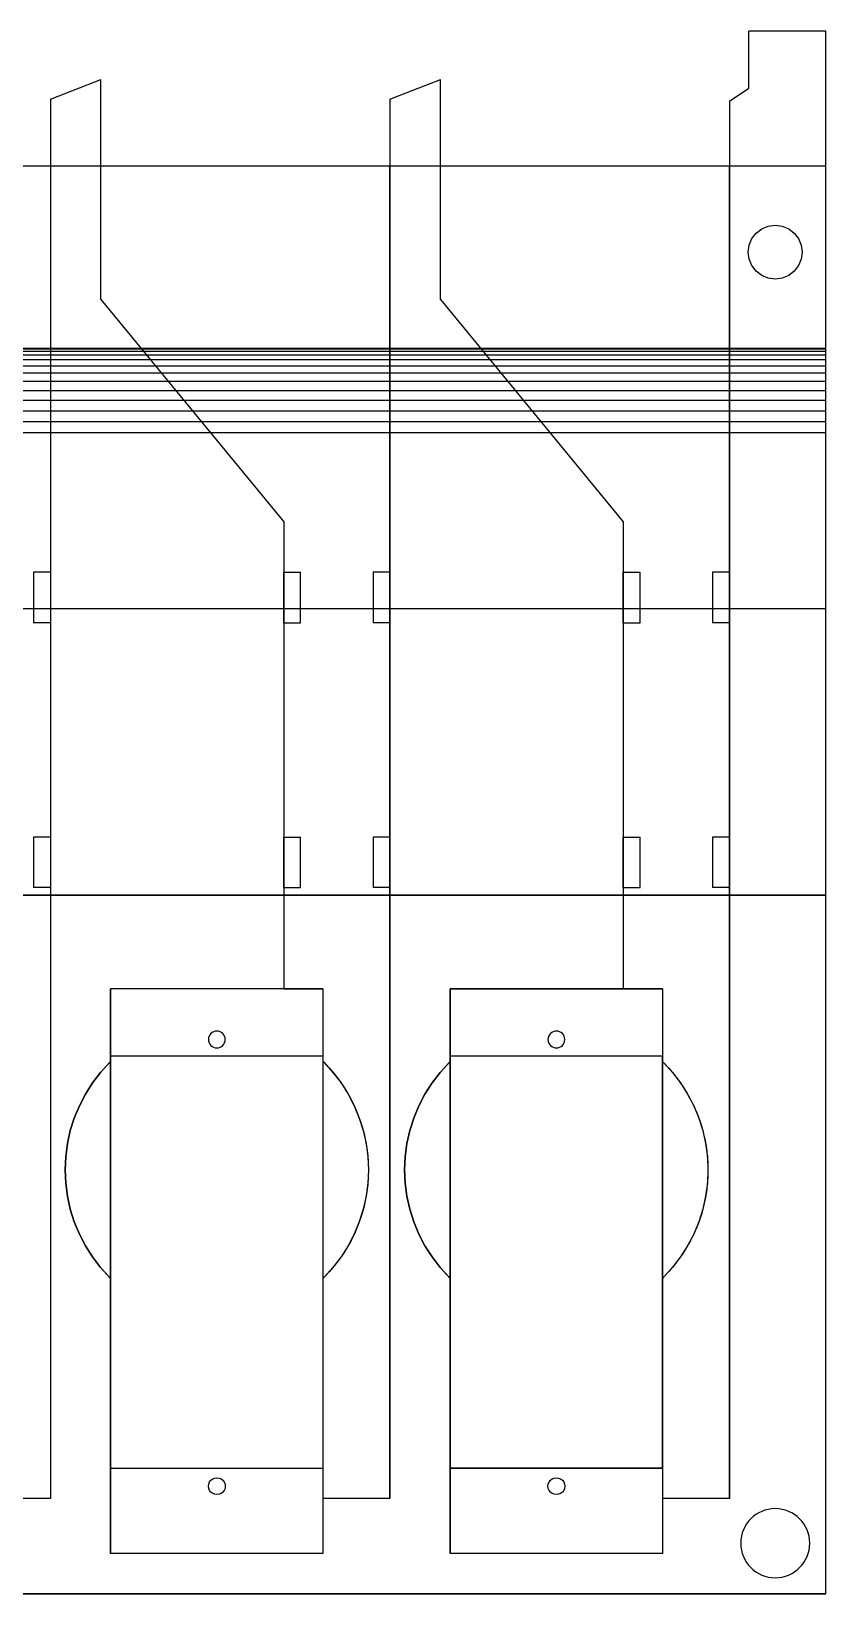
# Model space of a CAD drawing. Header units: millimetres. Extents: x -658 to 1307, y -81 to 472.
# Drawn here: x 1039.6 to 1086.8, y 118.3 to 211 of the extents above; entities that cross this region are included whole.
import ezdxf

# ---------------------------------------------------------------- set-up
doc = ezdxf.new("R2010")
doc.units = ezdxf.units.MM
doc.layers.get('0').update_dxf_attribs({"true_color": 0xffffff})

# ---------------------------------------------------------------- blocks, each defined once
blk = doc.blocks.new('Group_20')
for p, q in [((108.2, 92.706, 18.7), (103.64, 92.706, 18.7)), ((103.64, 92.706, 18.7), (103.64, 92.706, 23.501)), ((103.64, 89.338, 18.7), (103.64, 92.706, 18.7)), ((108.2, 92.706, 23.501), (103.64, 92.706, 23.501)), ((103.64, 89.338, 23.501), (103.64, 92.706, 23.501)), ((108.2, 92.706, 18.7), (108.2, 92.706, 23.501)), ((108.2, 84.703, 18.7), (108.2, 92.706, 18.7)), ((108.2, 0, 23.5), (108.2, 92.706, 23.501)), ((62.182, 88.686, 18.701), (65.182, 89.848, 18.701)), ((62.182, 88.686, 23.501), (65.182, 89.848, 23.501)), ((65.182, 89.848, 18.701), (65.182, 89.848, 23.501)), ((65.182, 84.703, 18.701), (65.182, 89.848, 18.701)), ((65.182, 76.795, 23.501), (65.182, 89.848, 23.501)), ((82.332, 88.686, 18.701), (85.332, 89.848, 18.701)), ((82.332, 88.686, 23.501), (85.332, 89.848, 23.501)), ((85.332, 84.703, 18.7), (85.332, 89.848, 18.701)), ((85.332, 89.848, 18.701), (85.332, 89.848, 23.501)), ((85.332, 76.795, 23.501), (85.332, 89.848, 23.501)), ((102.482, 88.563, 18.7), (103.64, 89.338, 18.7)), ((102.482, 88.563, 23.501), (103.64, 89.338, 23.501)), ((103.64, 89.338, 18.7), (103.64, 89.338, 23.501)), ((62.182, 88.686, 18.701), (62.182, 88.686, 23.501)), ((62.182, 88.686, 18.701), (62.182, 84.703, 18.701)), ((62.182, 88.686, 23.501), (62.182, 60.609, 23.501)), ((82.332, 88.686, 18.701), (82.332, 88.686, 23.501)), ((82.332, 88.686, 18.701), (82.332, 84.703, 18.7)), ((82.332, 88.686, 23.501), (82.332, 60.609, 23.501)), ((102.482, 88.563, 18.7), (102.482, 88.563, 23.501)), ((102.482, 88.563, 18.7), (102.482, 84.703, 18.7)), ((102.482, 88.563, 23.501), (102.482, 60.609, 23.501)), ((108.2, 84.703, 14.2), (15, 84.703, 14.2)), ((62.182, 84.703, 18.701), (45.032, 84.703, 18.701)), ((62.182, 84.703, 18.701), (62.182, 5.643, 18.7)), ((65.182, 84.703, 18.701), (62.182, 84.703, 18.701)), ((82.332, 84.703, 18.7), (65.182, 84.703, 18.701)), ((65.182, 76.795, 18.701), (65.182, 84.703, 18.701)), ((82.332, 5.643, 18.7), (82.332, 84.703, 18.7)), ((85.332, 84.703, 18.7), (82.332, 84.703, 18.7)), ((102.482, 84.703, 18.7), (85.332, 84.703, 18.7)), ((85.332, 76.795, 18.7), (85.332, 84.703, 18.7)), ((102.482, 5.643, 18.7), (102.482, 84.703, 18.7)), ((108.2, 84.703, 18.7), (102.482, 84.703, 18.7)), ((108.2, 73.878, 14.2), (108.2, 84.703, 14.2)), ((108.2, 84.703, 14.2), (108.2, 84.703, 18.7)), ((104.069, 80.731, 23.498), (104.069, 80.731, 14.2)), ((104.4, 80.985, 23.498), (104.4, 80.985, 14.2)), ((104.786, 81.145, 23.498), (104.786, 81.145, 14.2)), ((105.2, 81.2, 23.498), (105.2, 81.2, 14.2)), ((105.614, 81.145, 23.498), (105.614, 81.145, 14.2)), ((106, 80.985, 23.498), (106, 80.985, 14.2)), ((106.331, 80.731, 23.498), (106.331, 80.731, 14.2)), ((103.655, 80.014, 23.498), (103.655, 80.014, 14.2)), ((103.814, 80.4, 23.498), (103.814, 80.4, 14.2)), ((106.586, 80.4, 23.498), (106.586, 80.4, 14.2)), ((106.746, 80.014, 23.498), (106.746, 80.014, 14.2)), ((103.6, 79.6, 23.498), (103.6, 79.6, 14.2)), ((103.655, 79.186, 23.498), (103.655, 79.186, 14.2)), ((106.746, 79.186, 23.498), (106.746, 79.186, 14.2)), ((106.8, 79.6, 23.498), (106.8, 79.6, 14.2)), ((103.814, 78.8, 23.498), (103.814, 78.8, 14.2)), ((104.069, 78.468, 23.498), (104.069, 78.468, 14.2)), ((104.4, 78.214, 23.498), (104.4, 78.214, 14.2)), ((104.786, 78.054, 23.498), (104.786, 78.054, 14.2)), ((105.2, 78, 23.498), (105.2, 78, 14.2)), ((105.614, 78.054, 23.498), (105.614, 78.054, 14.2)), ((106, 78.214, 23.498), (106, 78.214, 14.2)), ((106.331, 78.468, 23.498), (106.331, 78.468, 14.2)), ((106.586, 78.8, 23.498), (106.586, 78.8, 14.2)), ((65.182, 76.795, 18.701), (76.031, 63.606, 18.7)), ((65.182, 76.795, 18.701), (65.182, 76.795, 23.501)), ((65.182, 76.795, 23.501), (76.031, 63.606, 23.5)), ((85.332, 76.795, 18.7), (96.181, 63.606, 18.7)), ((85.332, 76.795, 18.7), (85.332, 76.795, 23.501)), ((85.332, 76.795, 23.501), (96.181, 63.606, 23.5)), ((11, 73.878, 14.2), (108.2, 73.878, 14.2)), ((108.2, 73.877, 11.002), (11, 73.877, 11.002)), ((108.2, 73.834, 10.349), (11, 73.834, 10.349)), ((108.2, 73.707, 9.708), (11, 73.707, 9.708)), ((108.2, 73.497, 9.088), (11, 73.497, 9.088)), ((108.2, 73.877, 11.002), (108.2, 73.878, 14.2)), ((108.2, 73.207, 8.502), (11, 73.207, 8.502)), ((108.2, 72.844, 7.958), (11, 72.844, 7.958)), ((108.2, 72.413, 7.466), (11, 72.413, 7.466)), ((108.2, 71.921, 7.035), (11, 71.921, 7.035)), ((108.2, 71.377, 6.671), (11, 71.377, 6.671)), ((108.2, 70.791, 6.382), (11, 70.791, 6.382)), ((108.2, 70.172, 6.172), (11, 70.172, 6.172)), ((108.2, 69.53, 6.044), (11, 69.53, 6.044)), ((108.2, 68.877, 6.001), (11, 68.877, 6.001)), ((108.2, 58.45, 6), (108.2, 68.877, 6.001)), ((76.031, 63.606, 18.7), (76.031, 35.897, 18.7)), ((76.031, 63.606, 18.7), (76.031, 63.606, 23.5)), ((76.031, 63.606, 23.5), (76.031, 60.609, 23.501)), ((96.181, 63.606, 18.7), (96.181, 35.897, 18.7)), ((96.181, 63.606, 18.7), (96.181, 63.606, 23.5)), ((96.181, 63.606, 23.5), (96.182, 60.609, 23.501)), ((61.182, 60.609, 22.501), (61.182, 57.609, 22.501)), ((62.182, 60.609, 22.001), (61.182, 60.609, 22.501)), ((62.182, 60.609, 23.501), (61.182, 60.609, 23.501)), ((61.182, 60.609, 23.501), (61.182, 57.609, 23.501)), ((61.182, 60.609, 22.501), (61.182, 60.609, 23.501)), ((62.182, 60.609, 22.001), (62.182, 57.609, 22.001)), ((62.182, 60.609, 22.001), (62.182, 60.609, 23.501)), ((76.031, 60.609, 22.001), (76.031, 60.609, 23.501)), ((76.031, 60.609, 22.001), (77.031, 60.609, 22.501)), ((76.031, 57.609, 22.001), (76.031, 60.609, 22.001)), ((76.031, 60.609, 23.501), (77.031, 60.609, 23.501)), ((77.031, 57.609, 22.501), (77.031, 60.609, 22.501)), ((77.031, 60.609, 22.501), (77.031, 60.609, 23.501)), ((77.031, 57.609, 23.501), (77.031, 60.609, 23.501)), ((81.332, 60.609, 22.5), (81.332, 60.609, 23.5)), ((81.332, 60.609, 22.5), (81.332, 57.609, 22.5)), ((81.332, 60.609, 23.5), (81.332, 57.609, 23.5)), ((82.332, 60.609, 22.001), (81.332, 60.609, 22.5)), ((82.332, 60.609, 23.501), (81.332, 60.609, 23.5)), ((82.332, 60.609, 22.001), (82.332, 60.609, 23.501)), ((82.332, 60.609, 22.001), (82.332, 57.609, 22.001)), ((96.182, 60.609, 22.001), (96.182, 60.609, 23.501)), ((96.182, 60.609, 22.001), (97.182, 60.609, 22.501)), ((96.182, 57.609, 22.001), (96.182, 60.609, 22.001)), ((96.182, 60.609, 23.501), (97.182, 60.609, 23.501)), ((97.182, 57.609, 22.501), (97.182, 60.609, 22.501)), ((97.182, 60.609, 22.501), (97.182, 60.609, 23.501)), ((97.182, 57.609, 23.501), (97.182, 60.609, 23.501)), ((101.482, 60.609, 22.501), (101.482, 57.609, 22.501)), ((102.482, 60.609, 22.001), (101.482, 60.609, 22.501)), ((102.482, 60.609, 23.501), (101.482, 60.609, 23.501)), ((101.482, 60.609, 23.501), (101.482, 57.609, 23.501)), ((101.482, 60.609, 22.501), (101.482, 60.609, 23.501)), ((102.482, 60.609, 22.001), (102.482, 57.609, 22.001)), ((102.482, 60.609, 22.001), (102.482, 60.609, 23.501)), ((11, 58.45, 6), (108.2, 58.45, 6)), ((11, 58.449, 11), (108.2, 58.449, 11)), ((108.2, 58.45, 6), (108.2, 58.449, 11)), ((108.2, 41.45, 10.999), (108.2, 58.449, 11)), ((62.182, 57.609, 22.001), (61.182, 57.609, 22.501)), ((62.182, 57.609, 23.501), (61.182, 57.609, 23.501)), ((61.182, 57.609, 22.501), (61.182, 57.609, 23.501)), ((62.182, 57.609, 22.001), (62.182, 57.609, 23.501)), ((62.182, 57.609, 23.501), (62.182, 44.897, 23.501)), ((76.031, 57.609, 22.001), (76.031, 57.609, 23.501)), ((76.031, 57.609, 22.001), (77.031, 57.609, 22.501)), ((76.031, 57.609, 23.501), (76.031, 44.897, 23.501)), ((76.031, 57.609, 23.501), (77.031, 57.609, 23.501)), ((77.031, 57.609, 22.501), (77.031, 57.609, 23.501)), ((81.332, 57.609, 22.5), (81.332, 57.609, 23.5)), ((82.332, 57.609, 23.501), (81.332, 57.609, 23.5)), ((82.332, 57.609, 22.001), (81.332, 57.609, 22.5)), ((82.332, 57.609, 22.001), (82.332, 57.609, 23.501)), ((82.332, 57.609, 23.501), (82.332, 45.783, 23.501)), ((96.182, 57.609, 22.001), (96.182, 57.609, 23.501)), ((96.182, 57.609, 22.001), (97.182, 57.609, 22.501)), ((96.182, 57.609, 23.501), (96.182, 44.897, 23.501)), ((96.182, 57.609, 23.501), (97.182, 57.609, 23.501)), ((97.182, 57.609, 22.501), (97.182, 57.609, 23.501)), ((102.482, 57.609, 22.001), (101.482, 57.609, 22.501)), ((102.482, 57.609, 23.501), (101.482, 57.609, 23.501)), ((101.482, 57.609, 22.501), (101.482, 57.609, 23.501)), ((102.482, 57.609, 22.001), (102.482, 57.609, 23.501)), ((102.482, 57.609, 23.501), (102.482, 44.897, 23.501)), ((82.332, 45.783, 23.501), (82.332, 44.897, 23.501)), ((61.182, 44.897, 22.501), (61.182, 41.897, 22.501)), ((62.182, 44.897, 22.001), (61.182, 44.897, 22.501)), ((62.182, 44.897, 23.501), (61.182, 44.897, 23.501)), ((61.182, 44.897, 23.501), (61.182, 41.897, 23.501)), ((61.182, 44.897, 22.501), (61.182, 44.897, 23.501)), ((62.182, 44.897, 22.001), (62.182, 41.897, 22.001)), ((62.182, 44.897, 22.001), (62.182, 44.897, 23.501)), ((76.031, 41.897, 22.001), (76.031, 44.897, 22.001)), ((76.031, 44.897, 22.001), (77.031, 44.897, 22.501)), ((76.031, 44.897, 22.001), (76.031, 44.897, 23.501)), ((76.031, 44.897, 23.501), (77.031, 44.897, 23.501)), ((77.031, 41.897, 22.501), (77.031, 44.897, 22.501)), ((77.031, 44.897, 22.501), (77.031, 44.897, 23.501)), ((77.031, 41.897, 23.501), (77.031, 44.897, 23.501)), ((82.332, 44.897, 23.501), (81.332, 44.897, 23.501)), ((82.332, 44.897, 22.001), (81.332, 44.897, 22.501)), ((81.332, 44.897, 22.501), (81.332, 41.897, 22.501)), ((81.332, 44.897, 22.501), (81.332, 44.897, 23.501)), ((81.332, 44.897, 23.501), (81.332, 41.897, 23.501)), ((82.332, 44.897, 22.001), (82.332, 41.897, 22.001)), ((82.332, 44.897, 22.001), (82.332, 44.897, 23.501)), ((96.182, 44.897, 22.001), (96.182, 44.897, 23.501)), ((96.182, 44.897, 22.001), (97.182, 44.897, 22.5)), ((96.182, 41.897, 22.001), (96.182, 44.897, 22.001)), ((96.182, 44.897, 23.501), (97.182, 44.897, 23.5)), ((97.182, 41.897, 22.5), (97.182, 44.897, 22.5)), ((97.182, 44.897, 22.5), (97.182, 44.897, 23.5)), ((97.182, 41.897, 23.5), (97.182, 44.897, 23.5)), ((101.482, 44.897, 22.501), (101.482, 41.897, 22.501)), ((102.482, 44.897, 22.001), (101.482, 44.897, 22.501)), ((102.482, 44.897, 23.501), (101.482, 44.897, 23.501)), ((101.482, 44.897, 23.501), (101.482, 41.897, 23.501)), ((101.482, 44.897, 22.501), (101.482, 44.897, 23.501)), ((102.482, 44.897, 22.001), (102.482, 44.897, 23.501)), ((102.482, 44.897, 22.001), (102.482, 41.897, 22.001)), ((62.182, 41.897, 22.001), (61.182, 41.897, 22.501)), ((62.182, 41.897, 23.501), (61.182, 41.897, 23.501)), ((61.182, 41.897, 22.501), (61.182, 41.897, 23.501)), ((62.182, 41.897, 22.001), (62.182, 41.897, 23.501)), ((62.182, 41.897, 23.501), (62.182, 5.643, 23.501)), ((76.031, 41.897, 22.001), (77.031, 41.897, 22.501)), ((76.031, 41.897, 22.001), (76.031, 41.897, 23.501)), ((76.031, 41.897, 23.501), (76.032, 35.897, 23.501)), ((76.031, 41.897, 23.501), (77.031, 41.897, 23.501)), ((77.031, 41.897, 22.501), (77.031, 41.897, 23.501)), ((82.332, 41.897, 22.001), (81.332, 41.897, 22.501)), ((82.332, 41.897, 23.501), (81.332, 41.897, 23.501)), ((81.332, 41.897, 22.501), (81.332, 41.897, 23.501)), ((82.332, 41.897, 22.001), (82.332, 41.897, 23.501)), ((82.332, 41.897, 23.501), (82.332, 5.643, 23.501)), ((96.182, 41.897, 22.001), (97.182, 41.897, 22.5)), ((96.182, 41.897, 22.001), (96.182, 41.897, 23.501)), ((96.182, 41.897, 23.501), (96.182, 35.897, 23.501)), ((96.182, 41.897, 23.501), (97.182, 41.897, 23.5)), ((97.182, 41.897, 22.5), (97.182, 41.897, 23.5)), ((102.482, 41.897, 22.001), (101.482, 41.897, 22.501)), ((102.482, 41.897, 23.501), (101.482, 41.897, 23.501)), ((101.482, 41.897, 22.501), (101.482, 41.897, 23.501)), ((102.482, 41.897, 22.001), (102.482, 41.897, 23.501)), ((102.482, 41.897, 23.501), (102.482, 5.643, 23.501)), ((11, 41.45, 0), (108.2, 41.45, -0.001)), ((108.2, 41.45, 10.999), (11, 41.45, 11)), ((108.2, 0, 0), (108.2, 41.45, -0.001)), ((108.2, 41.45, -0.001), (108.2, 41.45, 10.999)), ((65.757, 35.897, 6.4), (65.757, 35.897, 23.501)), ((78.357, 35.897, 6.4), (65.757, 35.897, 6.4)), ((65.757, 35.897, 6.4), (65.757, 31.897, 6.4)), ((65.757, 31.581, 23.501), (65.757, 35.897, 23.501)), ((76.032, 35.897, 23.501), (65.757, 35.897, 23.501)), ((76.031, 35.897, 18.7), (78.357, 35.897, 18.7)), ((76.031, 35.897, 18.7), (76.032, 35.897, 23.501)), ((78.357, 35.897, 18.7), (78.357, 31.581, 18.7)), ((78.357, 35.897, 6.4), (78.357, 35.897, 18.7)), ((78.357, 35.897, 6.4), (78.357, 31.897, 6.4)), ((85.907, 35.897, 6.4), (85.907, 35.897, 23.501)), ((98.507, 35.897, 6.4), (85.907, 35.897, 6.4)), ((85.907, 35.897, 6.4), (85.907, 31.897, 6.4)), ((85.907, 31.581, 23.501), (85.907, 35.897, 23.501)), ((85.907, 35.897, 23.501), (96.182, 35.897, 23.501)), ((96.181, 35.897, 18.7), (96.182, 35.897, 23.501)), ((96.181, 35.897, 18.7), (98.507, 35.897, 18.7)), ((98.507, 35.897, 6.4), (98.507, 35.897, 18.7)), ((98.507, 35.897, 18.7), (98.507, 31.581, 18.7)), ((98.507, 35.897, 6.4), (98.507, 31.897, 6.4)), ((72.062, 33.382, 6.4), (72.062, 33.382, 2.4)), ((92.212, 33.382, 6.4), (92.212, 33.382, 2.4)), ((71.562, 32.882, 6.4), (71.562, 32.882, 2.4)), ((71.579, 33.012, 6.4), (71.579, 33.012, 2.4)), ((71.579, 32.753, 6.4), (71.579, 32.753, 2.4)), ((71.629, 33.132, 6.4), (71.629, 33.132, 2.4)), ((71.629, 32.632, 6.4), (71.629, 32.632, 2.4)), ((71.708, 33.236, 6.4), (71.708, 33.236, 2.4)), ((71.708, 32.529, 6.4), (71.708, 32.529, 2.4)), ((71.812, 33.315, 6.4), (71.812, 33.315, 2.4)), ((71.812, 32.449, 6.4), (71.812, 32.449, 2.4)), ((71.933, 33.365, 6.4), (71.933, 33.365, 2.4)), ((72.191, 33.365, 6.4), (72.191, 33.365, 2.4)), ((72.312, 33.315, 6.4), (72.312, 33.315, 2.4)), ((72.312, 32.449, 6.4), (72.312, 32.449, 2.4)), ((72.416, 33.236, 6.4), (72.416, 33.236, 2.4)), ((72.416, 32.529, 6.4), (72.416, 32.529, 2.4)), ((72.495, 33.132, 6.4), (72.495, 33.132, 2.4)), ((72.495, 32.632, 6.4), (72.495, 32.632, 2.4)), ((72.545, 33.012, 6.4), (72.545, 33.012, 2.4)), ((72.545, 32.753, 6.4), (72.545, 32.753, 2.4)), ((72.562, 32.882, 6.4), (72.562, 32.882, 2.4)), ((91.712, 32.882, 6.4), (91.712, 32.882, 2.4)), ((91.729, 33.012, 6.4), (91.729, 33.012, 2.4)), ((91.729, 32.753, 6.4), (91.729, 32.753, 2.4)), ((91.779, 33.132, 6.4), (91.779, 33.132, 2.4)), ((91.779, 32.632, 6.4), (91.779, 32.632, 2.4)), ((91.858, 33.236, 6.4), (91.858, 33.236, 2.4)), ((91.858, 32.529, 6.4), (91.858, 32.529, 2.4)), ((91.962, 33.315, 6.4), (91.962, 33.315, 2.4)), ((91.962, 32.449, 6.4), (91.962, 32.449, 2.4)), ((92.083, 33.365, 6.4), (92.083, 33.365, 2.4)), ((92.341, 33.365, 6.4), (92.341, 33.365, 2.4)), ((92.462, 33.315, 6.4), (92.462, 33.315, 2.4)), ((92.462, 32.449, 6.4), (92.462, 32.449, 2.4)), ((92.566, 33.236, 6.4), (92.566, 33.236, 2.4)), ((92.566, 32.529, 6.4), (92.566, 32.529, 2.4)), ((92.645, 33.132, 6.4), (92.645, 33.132, 2.4)), ((92.645, 32.632, 6.4), (92.645, 32.632, 2.4)), ((92.695, 33.012, 6.4), (92.695, 33.012, 2.4)), ((92.695, 32.753, 6.4), (92.695, 32.753, 2.4)), ((92.712, 32.882, 6.4), (92.712, 32.882, 2.4)), ((65.163, 30.932, 23.501), (65.757, 31.581, 23.501)), ((65.693, 31.511, 14.2), (65.757, 31.581, 14.2)), ((78.357, 31.897, 0), (65.757, 31.897, 0)), ((65.757, 31.897, 0), (65.757, 7.449, 0.001)), ((65.757, 31.897, 6.4), (65.757, 31.897, 0)), ((78.357, 31.897, 6.4), (65.757, 31.897, 6.4)), ((65.757, 18.713, 14.2), (65.757, 31.581, 14.2)), ((65.757, 31.581, 23.501), (65.757, 31.581, 14.2)), ((71.933, 32.399, 6.4), (71.933, 32.399, 2.4)), ((72.062, 32.382, 6.4), (72.062, 32.382, 2.4)), ((72.191, 32.399, 6.4), (72.191, 32.399, 2.4)), ((78.357, 31.897, 0), (78.357, 7.449, 0.001)), ((78.357, 31.897, 6.4), (78.357, 31.897, 0)), ((78.357, 31.581, 18.7), (78.421, 31.511, 18.701)), ((78.357, 31.581, 14.2), (78.357, 18.713, 14.2)), ((78.357, 31.581, 18.7), (78.357, 31.581, 14.2)), ((78.421, 31.511, 14.2), (78.357, 31.581, 14.2)), ((85.313, 30.932, 23.501), (85.907, 31.581, 23.501)), ((85.843, 31.511, 14.201), (85.907, 31.581, 14.2)), ((85.907, 31.897, 0), (85.907, 7.449, 0.001)), ((98.507, 31.897), (85.907, 31.897, 0)), ((85.907, 31.897, 6.4), (85.907, 31.897, 0)), ((98.507, 31.897, 6.4), (85.907, 31.897, 6.4)), ((85.907, 18.713, 14.2), (85.907, 31.581, 14.2)), ((85.907, 31.581, 23.501), (85.907, 31.581, 14.2)), ((92.083, 32.399, 6.4), (92.083, 32.399, 2.4)), ((92.212, 32.382, 6.4), (92.212, 32.382, 2.4)), ((92.341, 32.399, 6.4), (92.341, 32.399, 2.4)), ((98.507, 7.449, 0), (98.507, 31.897)), ((98.507, 31.897, 6.4), (98.507, 31.897)), ((98.507, 31.581, 18.7), (98.571, 31.511, 18.701)), ((98.507, 31.581, 18.7), (98.507, 31.581, 14.2)), ((98.571, 31.511, 14.2), (98.507, 31.581, 14.2)), ((98.507, 31.581, 14.2), (98.507, 18.713, 14.2)), ((64.685, 30.309, 23.501), (65.163, 30.932, 23.501)), ((65.163, 30.932, 23.501), (65.163, 30.932, 14.2)), ((78.421, 31.511, 18.701), (78.952, 30.932, 18.7)), ((78.952, 30.932, 18.7), (79.43, 30.309, 18.7)), ((78.952, 30.932, 18.7), (78.952, 30.932, 14.2)), ((84.835, 30.309, 23.501), (85.313, 30.932, 23.501)), ((85.313, 30.932, 23.501), (85.313, 30.932, 14.201)), ((98.571, 31.511, 18.701), (99.102, 30.932, 18.7)), ((99.102, 30.932, 18.7), (99.58, 30.309, 18.7)), ((99.102, 30.932, 18.7), (99.102, 30.932, 14.2)), ((64.263, 29.647, 23.501), (64.685, 30.309, 23.501)), ((64.685, 30.309, 23.501), (64.685, 30.309, 14.2)), ((79.43, 30.309, 18.7), (79.852, 29.647, 18.7)), ((79.43, 30.309, 18.7), (79.43, 30.309, 14.2)), ((84.413, 29.647, 23.501), (84.835, 30.309, 23.501)), ((84.835, 30.309, 23.501), (84.835, 30.309, 14.201)), ((99.58, 30.309, 18.7), (99.58, 30.309, 14.2)), ((99.58, 30.309, 18.7), (100.002, 29.647, 18.7)), ((63.6, 28.225, 23.501), (63.901, 28.951, 23.501)), ((63.901, 28.951, 23.501), (64.263, 29.647, 23.501)), ((63.901, 28.951, 23.501), (63.901, 28.951, 14.2)), ((64.263, 29.647, 23.501), (64.263, 29.647, 14.2)), ((79.852, 29.647, 18.7), (80.214, 28.951, 18.7)), ((79.852, 29.647, 18.7), (79.852, 29.647, 14.2)), ((80.214, 28.951, 18.7), (80.515, 28.225, 18.7)), ((80.214, 28.951, 18.7), (80.214, 28.951, 14.2)), ((83.75, 28.225, 23.501), (84.051, 28.951, 23.501)), ((84.051, 28.951, 23.501), (84.413, 29.647, 23.501)), ((84.051, 28.951, 23.501), (84.051, 28.951, 14.201)), ((84.413, 29.647, 23.501), (84.413, 29.647, 14.201)), ((100.002, 29.647, 18.7), (100.002, 29.647, 14.2)), ((100.002, 29.647, 18.7), (100.364, 28.951, 18.7)), ((100.364, 28.951, 18.7), (100.665, 28.225, 18.7)), ((100.364, 28.951, 18.7), (100.364, 28.951, 14.2)), ((63.364, 27.476, 23.501), (63.6, 28.225, 23.501)), ((63.6, 28.225, 23.501), (63.6, 28.225, 14.2)), ((80.515, 28.225, 18.7), (80.751, 27.476, 18.7)), ((80.515, 28.225, 18.7), (80.515, 28.225, 14.2)), ((83.514, 27.476, 23.501), (83.75, 28.225, 23.501)), ((83.75, 28.225, 23.501), (83.75, 28.225, 14.201)), ((100.665, 28.225, 18.7), (100.665, 28.225, 14.2)), ((100.665, 28.225, 18.7), (100.901, 27.476, 18.7)), ((63.194, 26.71, 23.501), (63.364, 27.476, 23.501)), ((63.364, 27.476, 23.501), (63.364, 27.476, 14.2)), ((80.751, 27.476, 18.7), (80.921, 26.71, 18.7)), ((80.751, 27.476, 18.7), (80.751, 27.476, 14.2)), ((83.344, 26.71, 23.501), (83.514, 27.476, 23.501)), ((83.514, 27.476, 23.501), (83.514, 27.476, 14.201)), ((100.901, 27.476, 18.7), (100.901, 27.476, 14.2)), ((100.901, 27.476, 18.7), (101.071, 26.71, 18.7)), ((63.092, 25.931, 23.501), (63.194, 26.71, 23.501)), ((63.194, 26.71, 23.501), (63.194, 26.71, 14.2)), ((80.921, 26.71, 18.7), (81.023, 25.931, 18.7)), ((80.921, 26.71, 18.7), (80.921, 26.71, 14.2)), ((83.242, 25.931, 23.501), (83.344, 26.71, 23.501)), ((83.344, 26.71, 23.501), (83.344, 26.71, 14.201)), ((101.071, 26.71, 18.7), (101.173, 25.931, 18.7)), ((101.071, 26.71, 18.7), (101.071, 26.71, 14.2)), ((63.057, 25.147, 23.501), (63.092, 25.931, 23.501)), ((63.057, 25.147, 23.501), (63.057, 25.147, 14.2)), ((63.092, 24.363, 23.501), (63.057, 25.147, 23.501)), ((63.092, 25.931, 23.501), (63.092, 25.931, 14.2)), ((81.023, 25.931, 18.7), (81.057, 25.147, 18.7)), ((81.023, 25.931, 18.7), (81.023, 25.931, 14.2)), ((81.057, 25.147, 18.7), (81.023, 24.363, 18.7)), ((81.057, 25.147, 18.7), (81.057, 25.147, 14.2)), ((83.207, 25.147, 23.501), (83.242, 25.931, 23.501)), ((83.207, 25.147, 23.501), (83.207, 25.147, 14.201)), ((83.242, 24.363, 23.501), (83.207, 25.147, 23.501)), ((83.242, 25.931, 23.501), (83.242, 25.931, 14.201)), ((101.173, 25.931, 18.7), (101.173, 25.931, 14.2)), ((101.173, 25.931, 18.7), (101.207, 25.147, 18.7)), ((101.207, 25.147, 18.7), (101.173, 24.363, 18.7)), ((101.207, 25.147, 18.7), (101.207, 25.147, 14.2)), ((63.092, 24.363, 23.501), (63.092, 24.363, 14.2)), ((63.194, 23.584, 23.501), (63.092, 24.363, 23.501)), ((81.023, 24.363, 18.7), (80.921, 23.584, 18.7)), ((81.023, 24.363, 18.7), (81.023, 24.363, 14.2)), ((83.242, 24.363, 23.501), (83.242, 24.363, 14.201)), ((83.344, 23.584, 23.501), (83.242, 24.363, 23.501)), ((101.173, 24.363, 18.7), (101.071, 23.584, 18.7)), ((101.173, 24.363, 18.7), (101.173, 24.363, 14.2)), ((63.194, 23.584, 23.501), (63.194, 23.584, 14.2)), ((63.364, 22.818, 23.501), (63.194, 23.584, 23.501)), ((80.921, 23.584, 18.7), (80.751, 22.818, 18.7)), ((80.921, 23.584, 18.7), (80.921, 23.584, 14.2)), ((83.344, 23.584, 23.501), (83.344, 23.584, 14.201)), ((83.514, 22.818, 23.501), (83.344, 23.584, 23.501)), ((101.071, 23.584, 18.7), (100.901, 22.818, 18.7)), ((101.071, 23.584, 18.7), (101.071, 23.584, 14.2)), ((63.364, 22.818, 23.501), (63.364, 22.818, 14.2)), ((63.6, 22.069, 23.501), (63.364, 22.818, 23.501)), ((80.751, 22.818, 18.7), (80.515, 22.069, 18.7)), ((80.751, 22.818, 18.7), (80.751, 22.818, 14.2)), ((83.514, 22.818, 23.501), (83.514, 22.818, 14.201)), ((83.75, 22.069, 23.501), (83.514, 22.818, 23.501)), ((100.901, 22.818, 18.7), (100.665, 22.069, 18.7)), ((100.901, 22.818, 18.7), (100.901, 22.818, 14.2)), ((63.6, 22.069, 23.501), (63.6, 22.069, 14.2)), ((63.901, 21.343, 23.501), (63.6, 22.069, 23.501)), ((63.901, 21.343, 23.501), (63.901, 21.343, 14.2)), ((64.263, 20.647, 23.501), (63.901, 21.343, 23.501)), ((80.214, 21.343, 18.7), (79.852, 20.647, 18.7)), ((80.515, 22.069, 18.7), (80.214, 21.343, 18.7)), ((80.214, 21.343, 18.7), (80.214, 21.343, 14.2)), ((80.515, 22.069, 18.7), (80.515, 22.069, 14.2)), ((83.75, 22.069, 23.501), (83.75, 22.069, 14.201)), ((84.051, 21.343, 23.501), (83.75, 22.069, 23.501)), ((84.051, 21.343, 23.501), (84.051, 21.343, 14.201)), ((84.413, 20.647, 23.501), (84.051, 21.343, 23.501)), ((100.364, 21.343, 18.7), (100.002, 20.647, 18.7)), ((100.665, 22.069, 18.7), (100.364, 21.343, 18.7)), ((100.364, 21.343, 18.7), (100.364, 21.343, 14.2)), ((100.665, 22.069, 18.7), (100.665, 22.069, 14.2)), ((64.263, 20.647, 23.501), (64.263, 20.647, 14.2)), ((64.685, 19.985, 23.501), (64.263, 20.647, 23.501)), ((79.852, 20.647, 18.7), (79.43, 19.985, 18.7)), ((79.852, 20.647, 18.7), (79.852, 20.647, 14.2)), ((84.413, 20.647, 23.501), (84.413, 20.647, 14.201)), ((84.835, 19.985, 23.501), (84.413, 20.647, 23.501)), ((100.002, 20.647, 18.7), (99.58, 19.985, 18.7)), ((100.002, 20.647, 18.7), (100.002, 20.647, 14.2)), ((64.685, 19.985, 23.501), (64.685, 19.985, 14.2)), ((65.163, 19.362, 23.501), (64.685, 19.985, 23.501)), ((79.43, 19.985, 18.7), (78.952, 19.362, 18.7)), ((79.43, 19.985, 18.7), (79.43, 19.985, 14.2)), ((84.835, 19.985, 23.501), (84.835, 19.985, 14.201)), ((85.313, 19.362, 23.501), (84.835, 19.985, 23.501)), ((99.58, 19.985, 18.7), (99.102, 19.362, 18.7)), ((99.58, 19.985, 18.7), (99.58, 19.985, 14.2)), ((65.163, 19.362, 23.501), (65.163, 19.362, 14.2)), ((65.757, 18.713, 23.501), (65.163, 19.362, 23.501)), ((65.693, 18.783, 14.2), (65.757, 18.713, 14.2)), ((65.757, 18.713, 23.501), (65.757, 18.713, 14.2)), ((65.757, 2.397, 23.501), (65.757, 18.713, 23.501)), ((78.421, 18.783, 18.701), (78.357, 18.713, 18.7)), ((78.421, 18.783, 14.2), (78.357, 18.713, 14.2)), ((78.357, 18.713, 18.7), (78.357, 5.643, 18.7)), ((78.357, 18.713, 18.7), (78.357, 18.713, 14.2)), ((78.952, 19.362, 18.7), (78.421, 18.783, 18.701)), ((78.952, 19.362, 18.7), (78.952, 19.362, 14.2)), ((85.313, 19.362, 23.501), (85.313, 19.362, 14.201)), ((85.907, 18.713, 23.501), (85.313, 19.362, 23.501)), ((85.843, 18.783, 14.201), (85.907, 18.713, 14.2)), ((85.907, 18.713, 23.501), (85.907, 18.713, 14.2)), ((85.907, 2.397, 23.501), (85.907, 18.713, 23.501)), ((98.571, 18.783, 14.2), (98.507, 18.713, 14.2)), ((98.571, 18.783, 18.701), (98.507, 18.713, 18.7)), ((98.507, 18.713, 18.7), (98.507, 18.713, 14.2)), ((98.507, 18.713, 18.7), (98.507, 5.643, 18.7)), ((99.102, 19.362, 18.7), (98.571, 18.783, 18.701)), ((99.102, 19.362, 18.7), (99.102, 19.362, 14.2)), ((65.757, 7.449, 0.001), (78.357, 7.449, 0.001)), ((65.757, 7.449, 6.4), (65.757, 2.397, 6.4)), ((65.757, 7.449, 0.001), (65.757, 7.449, 6.4)), ((65.757, 7.449, 6.4), (78.357, 7.449, 6.4)), ((78.357, 7.449, 0.001), (78.357, 7.449, 6.4)), ((78.357, 7.449, 6.4), (78.357, 2.397, 6.4)), ((85.907, 7.449, 6.401), (98.507, 7.449, 6.4)), ((85.907, 7.449, 6.401), (85.907, 2.397, 6.4)), ((98.507, 7.449, 0), (85.907, 7.449, 0.001)), ((85.907, 7.449, 0.001), (85.907, 7.449, 6.401)), ((98.507, 7.449, 6.4), (98.507, 2.397, 6.4)), ((98.507, 7.449, 0), (98.507, 7.449, 6.4)), ((71.579, 6.512, 6.4), (71.579, 6.512, 2.4)), ((71.629, 6.632, 6.4), (71.629, 6.632, 2.4)), ((71.708, 6.736, 6.4), (71.708, 6.736, 2.4)), ((71.812, 6.815, 6.4), (71.812, 6.815, 2.4)), ((71.933, 6.865, 6.4), (71.933, 6.865, 2.4)), ((72.062, 6.882, 6.4), (72.062, 6.882, 2.4)), ((72.191, 6.865, 6.4), (72.191, 6.865, 2.4)), ((72.312, 6.815, 6.4), (72.312, 6.815, 2.4)), ((72.416, 6.736, 6.4), (72.416, 6.736, 2.4)), ((72.495, 6.632, 6.4), (72.495, 6.632, 2.4)), ((72.545, 6.512, 6.4), (72.545, 6.512, 2.4)), ((91.729, 6.512, 6.4), (91.729, 6.512, 2.4)), ((91.779, 6.632, 6.4), (91.779, 6.632, 2.4)), ((91.858, 6.736, 6.4), (91.858, 6.736, 2.4)), ((91.962, 6.815, 6.4), (91.962, 6.815, 2.4)), ((92.083, 6.865, 6.4), (92.083, 6.865, 2.4)), ((92.212, 6.882, 6.4), (92.212, 6.882, 2.4)), ((92.341, 6.865, 6.4), (92.341, 6.865, 2.4)), ((92.462, 6.815, 6.4), (92.462, 6.815, 2.4)), ((92.566, 6.736, 6.4), (92.566, 6.736, 2.4)), ((92.645, 6.632, 6.4), (92.645, 6.632, 2.4)), ((92.695, 6.512, 6.4), (92.695, 6.512, 2.4)), ((62.182, 5.643, 18.7), (58.207, 5.643, 18.7)), ((62.182, 5.643, 23.501), (58.207, 5.643, 23.5)), ((62.182, 5.643, 18.7), (62.182, 5.643, 23.501)), ((71.562, 6.382, 6.4), (71.562, 6.382, 2.4)), ((71.579, 6.253, 6.4), (71.579, 6.253, 2.4)), ((71.629, 6.132, 6.4), (71.629, 6.132, 2.4)), ((71.708, 6.029, 6.4), (71.708, 6.029, 2.4)), ((71.812, 5.949, 6.4), (71.812, 5.949, 2.4)), ((71.933, 5.899, 6.4), (71.933, 5.899, 2.4)), ((72.062, 5.882, 6.4), (72.062, 5.882, 2.4)), ((72.191, 5.899, 6.4), (72.191, 5.899, 2.4)), ((72.312, 5.949, 6.4), (72.312, 5.949, 2.4)), ((72.416, 6.029, 6.4), (72.416, 6.029, 2.4)), ((72.495, 6.132, 6.4), (72.495, 6.132, 2.4)), ((72.545, 6.253, 6.4), (72.545, 6.253, 2.4)), ((72.562, 6.382, 6.4), (72.562, 6.382, 2.4)), ((82.332, 5.643, 18.7), (78.357, 5.643, 18.7)), ((78.357, 5.643, 23.5), (78.357, 5.643, 18.7)), ((82.332, 5.643, 23.501), (78.357, 5.643, 23.5)), ((78.357, 5.643, 23.5), (78.357, 2.397, 23.501)), ((82.332, 5.643, 23.501), (82.332, 5.643, 18.7)), ((91.712, 6.382, 6.4), (91.712, 6.382, 2.4)), ((91.729, 6.253, 6.4), (91.729, 6.253, 2.4)), ((91.779, 6.132, 6.4), (91.779, 6.132, 2.4)), ((91.858, 6.029, 6.4), (91.858, 6.029, 2.4)), ((91.962, 5.949, 6.4), (91.962, 5.949, 2.4)), ((92.083, 5.899, 6.4), (92.083, 5.899, 2.4)), ((92.212, 5.882, 6.4), (92.212, 5.882, 2.4)), ((92.341, 5.899, 6.4), (92.341, 5.899, 2.4)), ((92.462, 5.949, 6.4), (92.462, 5.949, 2.4)), ((92.566, 6.029, 6.4), (92.566, 6.029, 2.4)), ((92.645, 6.132, 6.4), (92.645, 6.132, 2.4)), ((92.695, 6.253, 6.4), (92.695, 6.253, 2.4)), ((92.712, 6.382, 6.4), (92.712, 6.382, 2.4)), ((98.507, 5.643, 18.7), (98.507, 5.643, 23.501)), ((102.482, 5.643, 18.7), (98.507, 5.643, 18.7)), ((102.482, 5.643, 23.501), (98.507, 5.643, 23.501)), ((98.507, 5.643, 23.501), (98.507, 2.397, 23.501)), ((102.482, 5.643, 18.7), (102.482, 5.643, 23.501)), ((104.175, 4.776, 23.499), (104.175, 4.776, 14.499)), ((104.669, 4.98, 23.499), (104.669, 4.98, 14.499)), ((105.2, 5.05, 23.499), (105.2, 5.05, 14.499)), ((105.731, 4.98, 23.499), (105.731, 4.98, 14.499)), ((106.225, 4.776, 23.499), (106.225, 4.776, 14.499)), ((103.425, 4.025, 23.499), (103.425, 4.025, 14.499)), ((103.75, 4.45, 23.499), (103.75, 4.45, 14.499)), ((106.65, 4.45, 23.499), (106.65, 4.45, 14.499)), ((106.975, 4.025, 23.499), (106.975, 4.025, 14.499)), ((103.15, 3, 23.499), (103.15, 3, 14.499)), ((103.22, 3.531, 23.499), (103.22, 3.531, 14.499)), ((107.18, 3.531, 23.499), (107.18, 3.531, 14.499)), ((107.25, 3, 23.499), (107.25, 3, 14.499)), ((65.757, 2.397, 6.4), (65.757, 2.397, 23.501)), ((78.357, 2.397, 6.4), (65.757, 2.397, 6.4)), ((78.357, 2.397, 23.501), (65.757, 2.397, 23.501)), ((78.357, 2.397, 6.4), (78.357, 2.397, 23.501)), ((98.507, 2.397, 6.4), (85.907, 2.397, 6.4)), ((85.907, 2.397, 6.4), (85.907, 2.397, 23.501)), ((98.507, 2.397, 23.501), (85.907, 2.397, 23.501)), ((98.507, 2.397, 6.4), (98.507, 2.397, 23.501)), ((103.22, 2.47, 23.499), (103.22, 2.47, 14.499)), ((103.425, 1.975, 23.499), (103.425, 1.975, 14.499)), ((106.975, 1.975, 23.499), (106.975, 1.975, 14.499)), ((107.18, 2.47, 23.499), (107.18, 2.47, 14.499)), ((103.75, 1.551, 23.499), (103.75, 1.551, 14.499)), ((104.175, 1.225, 23.499), (104.175, 1.225, 14.499)), ((104.669, 1.02, 23.499), (104.669, 1.02, 14.499)), ((105.2, 0.95, 23.499), (105.2, 0.95, 14.499)), ((105.731, 1.02, 23.499), (105.731, 1.02, 14.499)), ((106.225, 1.225, 23.499), (106.225, 1.225, 14.499)), ((106.65, 1.551, 23.499), (106.65, 1.551, 14.499)), ((108.2, 0, 0), (11, 0, 0.002)), ((11, 0, 23.501), (108.2, 0, 23.5)), ((108.2, 0, 0), (108.2, 0, 23.5))]:
    blk.add_line(p, q)
for points in [[(104.786, 78.054, 14.2), (104.4, 78.214, 14.2), (104.069, 78.468, 14.2), (103.814, 78.8, 14.2), (103.655, 79.186, 14.2), (103.6, 79.6, 14.2), (103.655, 80.014, 14.2), (103.814, 80.4, 14.2), (104.069, 80.731, 14.2), (104.4, 80.985, 14.2), (104.786, 81.145, 14.2), (105.2, 81.2, 14.2), (105.614, 81.145, 14.2), (106, 80.985, 14.2), (106.331, 80.731, 14.2), (106.586, 80.4, 14.2), (106.746, 80.014, 14.2), (106.8, 79.6, 14.2), (106.746, 79.186, 14.2), (106.586, 78.8, 14.2), (106.331, 78.468, 14.2), (106, 78.214, 14.2), (105.614, 78.054, 14.2), (105.2, 78, 14.2), (104.786, 78.054, 14.2)], [(104.786, 78.054, 23.498), (104.4, 78.214, 23.498), (104.069, 78.468, 23.498), (103.814, 78.8, 23.498), (103.655, 79.186, 23.498), (103.6, 79.6, 23.498), (103.655, 80.014, 23.498), (103.814, 80.4, 23.498), (104.069, 80.731, 23.498), (104.4, 80.985, 23.498), (104.786, 81.145, 23.498), (105.2, 81.2, 23.498), (105.614, 81.145, 23.498), (106, 80.985, 23.498), (106.331, 80.731, 23.498), (106.586, 80.4, 23.498), (106.746, 80.014, 23.498), (106.8, 79.6, 23.498), (106.746, 79.186, 23.498), (106.586, 78.8, 23.498), (106.331, 78.468, 23.498), (106, 78.214, 23.498), (105.614, 78.054, 23.498), (105.2, 78, 23.498), (104.786, 78.054, 23.498)], [(72.562, 6.382, 6.4), (72.545, 6.253, 6.4), (72.495, 6.132, 6.4), (72.416, 6.029, 6.4), (72.312, 5.949, 6.4), (72.191, 5.899, 6.4), (72.062, 5.882, 6.4), (71.933, 5.899, 6.4), (71.812, 5.949, 6.4), (71.708, 6.029, 6.4), (71.629, 6.132, 6.4), (71.579, 6.253, 6.4), (71.562, 6.382, 6.4), (71.579, 6.512, 6.4), (71.629, 6.632, 6.4), (71.708, 6.736, 6.4), (71.812, 6.815, 6.4), (71.933, 6.865, 6.4), (72.062, 6.882, 6.4), (72.191, 6.865, 6.4), (72.312, 6.815, 6.4), (72.416, 6.736, 6.4), (72.495, 6.632, 6.4), (72.545, 6.512, 6.4), (72.562, 6.382, 6.4)], [(72.562, 6.382, 2.4), (72.545, 6.253, 2.4), (72.495, 6.132, 2.4), (72.416, 6.029, 2.4), (72.312, 5.949, 2.4), (72.191, 5.899, 2.4), (72.062, 5.882, 2.4), (71.933, 5.899, 2.4), (71.812, 5.949, 2.4), (71.708, 6.029, 2.4), (71.629, 6.132, 2.4), (71.579, 6.253, 2.4), (71.562, 6.382, 2.4), (71.579, 6.512, 2.4), (71.629, 6.632, 2.4), (71.708, 6.736, 2.4), (71.812, 6.815, 2.4), (71.933, 6.865, 2.4), (72.062, 6.882, 2.4), (72.191, 6.865, 2.4), (72.312, 6.815, 2.4), (72.416, 6.736, 2.4), (72.495, 6.632, 2.4), (72.545, 6.512, 2.4), (72.562, 6.382, 2.4)], [(92.083, 6.865, 6.4), (92.212, 6.882, 6.4), (92.341, 6.865, 6.4), (92.462, 6.815, 6.4), (92.566, 6.736, 6.4), (92.645, 6.632, 6.4), (92.695, 6.512, 6.4), (92.712, 6.382, 6.4), (92.695, 6.253, 6.4), (92.645, 6.132, 6.4), (92.566, 6.029, 6.4), (92.462, 5.949, 6.4), (92.341, 5.899, 6.4), (92.212, 5.882, 6.4), (92.083, 5.899, 6.4), (91.962, 5.949, 6.4), (91.858, 6.029, 6.4), (91.779, 6.132, 6.4), (91.729, 6.253, 6.4), (91.712, 6.382, 6.4), (91.729, 6.512, 6.4), (91.779, 6.632, 6.4), (91.858, 6.736, 6.4), (91.962, 6.815, 6.4), (92.083, 6.865, 6.4)], [(92.083, 6.865, 2.4), (92.212, 6.882, 2.4), (92.341, 6.865, 2.4), (92.462, 6.815, 2.4), (92.566, 6.736, 2.4), (92.645, 6.632, 2.4), (92.695, 6.512, 2.4), (92.712, 6.382, 2.4), (92.695, 6.253, 2.4), (92.645, 6.132, 2.4), (92.566, 6.029, 2.4), (92.462, 5.949, 2.4), (92.341, 5.899, 2.4), (92.212, 5.882, 2.4), (92.083, 5.899, 2.4), (91.962, 5.949, 2.4), (91.858, 6.029, 2.4), (91.779, 6.132, 2.4), (91.729, 6.253, 2.4), (91.712, 6.382, 2.4), (91.729, 6.512, 2.4), (91.779, 6.632, 2.4), (91.858, 6.736, 2.4), (91.962, 6.815, 2.4), (92.083, 6.865, 2.4)]]:
    blk.add_polyline3d(points, close=True)
for points in [[(65.693, 31.511, 14.2), (65.163, 30.932, 14.2), (64.685, 30.309, 14.2), (64.263, 29.647, 14.2), (63.901, 28.951, 14.2), (63.6, 28.225, 14.2), (63.364, 27.476, 14.2), (63.194, 26.71, 14.2), (63.092, 25.931, 14.2), (63.057, 25.147, 14.2), (63.092, 24.363, 14.2), (63.194, 23.584, 14.2), (63.364, 22.818, 14.2), (63.6, 22.069, 14.2), (63.901, 21.343, 14.2), (64.263, 20.647, 14.2), (64.685, 19.985, 14.2), (65.163, 19.362, 14.2), (65.693, 18.783, 14.2)], [(85.843, 31.511, 14.201), (85.313, 30.932, 14.201), (84.835, 30.309, 14.201), (84.413, 29.647, 14.201), (84.051, 28.951, 14.201), (83.75, 28.225, 14.201), (83.514, 27.476, 14.201), (83.344, 26.71, 14.201), (83.242, 25.931, 14.201), (83.207, 25.147, 14.201), (83.242, 24.363, 14.201), (83.344, 23.584, 14.201), (83.514, 22.818, 14.201), (83.75, 22.069, 14.201), (84.051, 21.343, 14.201), (84.413, 20.647, 14.201), (84.835, 19.985, 14.201), (85.313, 19.362, 14.201), (85.843, 18.783, 14.201)]]:
    blk.add_polyline3d(points)
at = {"extrusion": (-2.94387e-08, -2.98756e-08, -1)}
for centre in [(-72.062, 32.882, -6.4), (-72.062, 32.882, -2.4), (-92.212, 32.882, -6.4), (-92.212, 32.882, -2.4)]:
    blk.add_circle(centre, 0.5, dxfattribs=at)
at = {"extrusion": (7.89313e-08, -4.75505e-07, -1)}
for centre in [(-105.2, 3, -14.499), (-105.2, 3, -23.499)]:
    blk.add_circle(centre, 2.05, dxfattribs=at)
at = {"extrusion": (1, -5.85036e-15, 3.89832e-12)}
blk.add_arc((68.877, 11.001, 108.2), 5, 270.0064, 0.0064, dxfattribs=at)
at = {"extrusion": (-2.83245e-08, -2.98023e-08, -1)}
for centre in [(-72.057, 25.147, -14.2), (-92.207, 25.147, -14.2)]:
    blk.add_arc(centre, 9, 135, 225, dxfattribs=at)

msp = doc.modelspace()

# ---------------------------------------------------------------- block references
msp.add_blockref('Group_20', (978.551, 118.276, -1))

doc.saveas('drawing.dxf')
